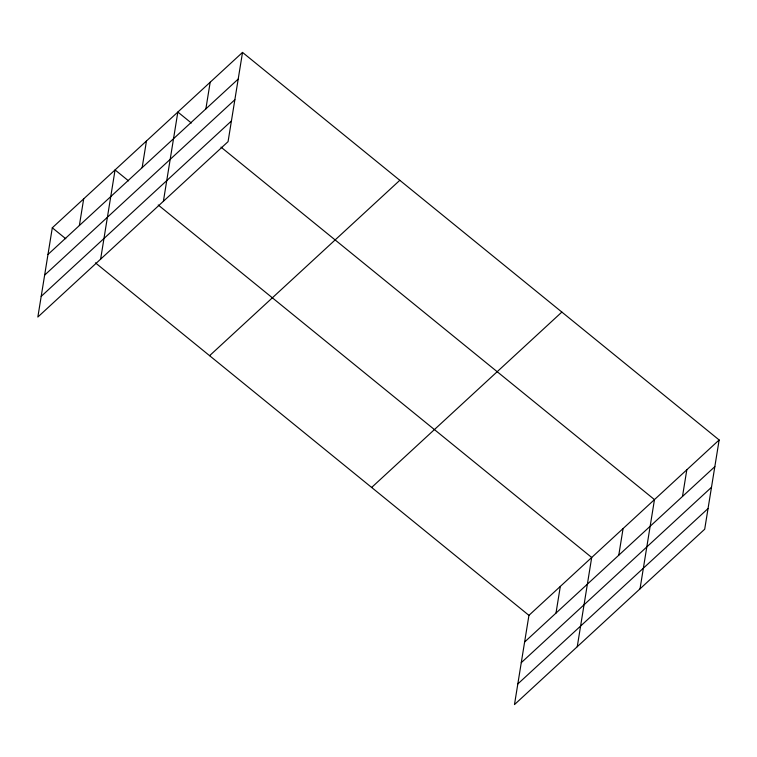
<?xml version="1.0" encoding="UTF-8"?>
<svg xmlns="http://www.w3.org/2000/svg" width="757" height="757" viewBox="0 0 757 757"><rect width="100%" height="100%" fill="white"/><g stroke="black" fill="none" stroke-linecap="round" stroke-linejoin="round"><path stroke-width="1.14" d="M242.524 52.413L52.299 227.791L37.85 317.032L228.065 141.644L242.524 52.413L719.15 439.968L704.701 529.209L514.476 704.587L528.935 615.356L719.15 439.968M79.371 225.52L83.686 198.854M100.624 259.149L115.073 169.918L128.558 180.876M142.146 167.647L146.461 140.982M163.398 201.277L177.848 112.036L191.332 123.003M205.866 108.894L210.181 82.229M555.998 613.085L560.312 586.42M577.25 646.715L591.7 557.474L158.213 204.996M618.772 555.212L623.087 528.537M640.025 588.842L654.474 499.601L220.987 147.123M682.492 496.45L686.817 469.785M47.984 254.466L238.2 79.078M44.644 275.113L234.859 99.725M41.19 296.384L231.415 120.997M209.594 355.686L399.81 180.308M371.64 487.461L561.864 312.073M524.61 642.021L714.835 466.643M521.27 662.668L711.485 487.29M517.826 683.94L708.041 508.562M52.299 227.791L65.783 238.758M95.448 262.868L528.935 615.356"/></g></svg>
